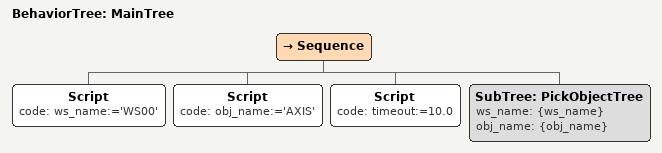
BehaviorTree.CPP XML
<root BTCPP_format="4">
  <include path="pick_object_bt.xml" />

  <BehaviorTree ID="MainTree">
    <Sequence>
      <Script code=" ws_name:='WS00' " />
      <Script code=" obj_name:='AXIS' " />
      <Script code=" timeout:=10.0 " />
      <!-- remap the variables -->
      <SubTree ID="PickObjectTree" ws_name="{ws_name}" obj_name="{obj_name}" />
    </Sequence>
  </BehaviorTree>
</root>
